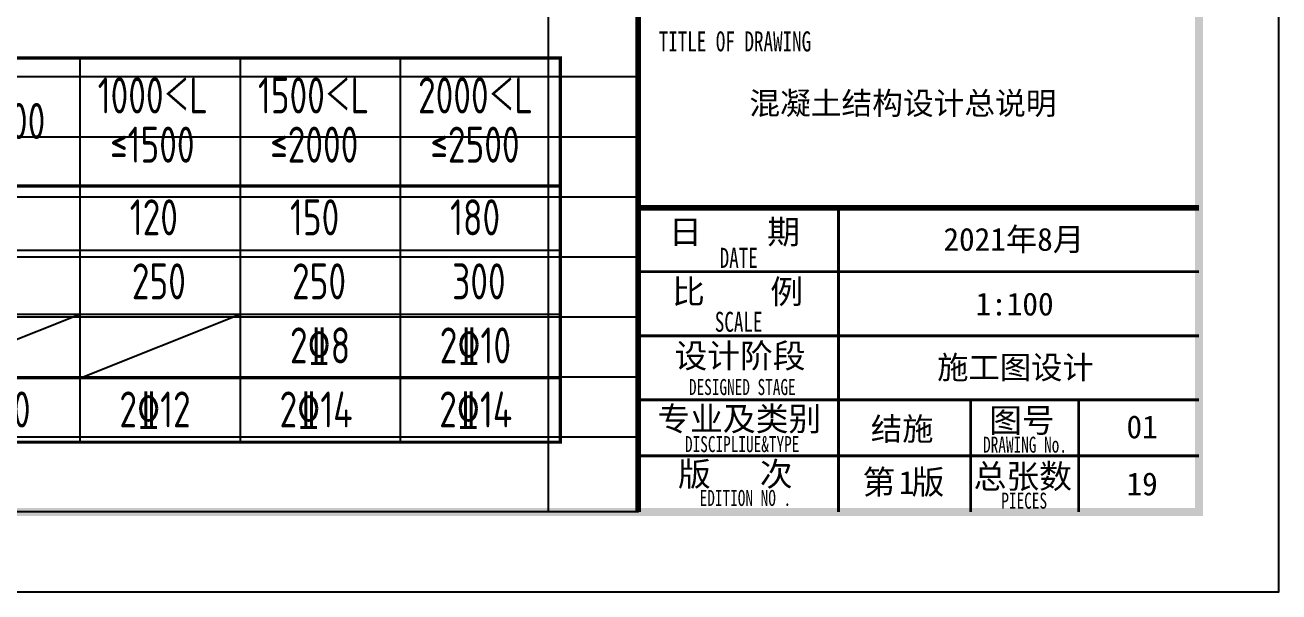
# Model space of a CAD drawing. Extents: x 169490 to 7584583, y -2399407 to 1374371.
# Drawn here: x 256618 to 272275, y 813191 to 820273 of the extents above; entities that cross this region are included whole.
import ezdxf

# ---------------------------------------------------------------- set-up
doc = ezdxf.new("R2010")
doc.units = 0
doc.header["$LTSCALE"] = 100
doc.layers.get('0').update_dxf_attribs({"linetype": 'CONTINUOUS'})
doc.layers.get('DEFPOINTS').update_dxf_attribs({"linetype": 'CONTINUOUS'})
for name, color, linetype in [('S-DETL-TEXT', 7, 'CONTINUOUS'), ('图框', 140, 'CONTINUOUS'), ('图签文字', 147, 'CONTINUOUS'), ('折板线', 127, 'CONTINUOUS')]:
    doc.layers.add(name, color=color, linetype=linetype)
doc.layers.add('可改文字', color=6, linetype='CONTINUOUS', lineweight=18)
doc.layers.add('图签', color=147, linetype='CONTINUOUS', lineweight=18)
doc.styles.add('TS', font='tssdeng.shx', dxfattribs={"width": 0.7, "height": 350, "bigfont": 'tssdchn.shx'})
doc.styles.add('宋体', font='')
doc.styles.add('建筑图签-1', font='simhei.ttf', dxfattribs={"width": 0.7})
doc.styles.get('宋体').set_extended_font_data('SimSun')

# ---------------------------------------------------------------- blocks, each defined once
blk = doc.blocks.new('2q3q2342q35q2343r5q23rwetr')
at = {"layer": '图框'}
for points, const_width in [([(3527618, 3121310), (3527618, 3161310)], 70), ([(3527618, 3125110), (3534618, 3125110)], 70), ([(3530118, 3122710), (3530118, 3125110)], 35), ([(3527618, 3124310), (3534618, 3124310)], 35), ([(3527618, 3123510), (3534618, 3123510)], 35), ([(3527618, 3122710), (3534618, 3122710)], 35), ([(3527618, 3122710), (3534118, 3122710)], 35), ([(3530118, 3121310), (3530118, 3122710)], 35), ([(3531768, 3121310), (3531768, 3122710)], 35), ([(3531768, 3121310), (3531768, 3122710)], 35), ([(3531768, 3121310), (3531768, 3122710)], 35), ([(3533118, 3121310), (3533118, 3122710)], 35), ([(3527618, 3122010), (3531768, 3122010)], 35), ([(3531768, 3122010), (3534618, 3122010)], 35)]:
    blk.add_lwpolyline(points, dxfattribs=dict(at, const_width=const_width))
at = {"layer": '图签', "color": 154, "style": '宋体'}
for s, p in [('2021年8月', (3531428, 3124572)), ('施工图设计', (3531350, 3122972)), ('结施', (3530522, 3122203))]:
    blk.add_text(s, height=286.7, dxfattribs=at).set_placement(p)
at = {"layer": '图签', "color": 1, "style": '宋体'}
for s, height, p in [('1:100', 286.7, (3531829, 3123764)), ('1', 287, (3530871, 3121535))]:
    blk.add_text(s, height=height, dxfattribs=at).set_placement(p)
at = {"layer": '图签文字', "style": '建筑图签-1', "width": 0.7}
for s, height, p in [('TITLE OF DRAWING', 250, (3527872, 3127063)), ('DATE', 250, (3528634, 3124359)), ('SCALE', 250, (3528573, 3123560)), ('DESIGNED STAGE', 200, (3528250, 3122770)), ('DISCIPLIUE&TYPE', 200, (3528201, 3122057)), ('DRAWING No.', 200, (3531923, 3122050)), ('EDITION NO .', 200, (3528384, 3121384)), ('PIECES', 200, (3532151, 3121350))]:
    blk.add_text(s, height=height, dxfattribs=at).set_placement(p)
at = {"layer": '图签文字', "color": 7, "style": '建筑图签-1'}
for s, p in [('日    期', (3528002, 3124659)), ('比    例', (3528040, 3123912)), ('设计阶段', (3528070, 3123110)), ('专业及类别', (3527856, 3122323)), ('图号', (3531999, 3122304)), ('版   次 ', (3528114, 3121633)), ('总张数', (3531805, 3121604)), ('第 版', (3530418, 3121533))]:
    blk.add_text(s, height=300, dxfattribs=at).set_placement(p)

msp = doc.modelspace()

# ---------------------------------------------------------------- linework, layer by layer
msp.add_lwpolyline([(200475.2, 854191.4), (264275.2, 854191.4), (264275.2, 814191.4), (200475.2, 814191.4)], close=True)
at = {"layer": 'DEFPOINTS', "color": 252}
for p, q in [((263150.2, 851878.9), (263150.2, 814191.4)), ((200475.2, 819628.9), (264275.2, 819628.9)), ((200475.2, 818878.9), (264275.2, 818878.9)), ((200475.2, 818128.9), (264275.2, 818128.9)), ((200475.2, 817378.9), (264275.2, 817378.9)), ((200475.2, 816628.9), (264275.2, 816628.9)), ((200475.2, 815878.9), (264275.2, 815878.9)), ((200475.2, 815128.9), (264275.2, 815128.9))]:
    msp.add_line(p, q, dxfattribs=at)
at = {"layer": 'S-DETL-TEXT'}
for p, q in [((257301.9, 819862.3), (257301.9, 815062.3)), ((259301.9, 819862.3), (259301.9, 815062.3)), ((261301.9, 819862.3), (261301.9, 815062.3)), ((253301.9, 817462.3), (263301.9, 817462.3)), ((253301.9, 816662.3), (263301.9, 816662.3)), ((255301.9, 815862.3), (257301.9, 816662.3)), ((257301.9, 815862.3), (259301.9, 816662.3)), ((253301.9, 815862.3), (263301.9, 815862.3))]:
    msp.add_line(p, q, dxfattribs=at)
at = {"layer": 'S-DETL-TEXT', "const_width": 40}
for points in [[(263301.9, 819862.3), (263301.9, 815062.3), (253301.9, 815062.3), (253301.9, 819862.3), (263301.9, 819862.3)], [(253301.9, 818262.3), (263301.9, 818262.3)]]:
    msp.add_lwpolyline(points, dxfattribs=at)
at = {"layer": '图框'}
msp.add_lwpolyline([(197975.2, 813191.4), (272275.2, 813191.4), (272275.2, 855191.4), (197975.2, 855191.4)], close=True, dxfattribs=at)
at = {"layer": '图框', "const_width": 100}
msp.add_lwpolyline([(200475.2, 814191.4), (271275.2, 814191.4), (271275.2, 854191.4), (200475.2, 854191.4)], close=True, dxfattribs=at)

# ---------------------------------------------------------------- block references
at = {"layer": '折板线'}
msp.add_blockref('2q3q2342q35q2343r5q23rwetr', (-3263342.4, -2307118.7), dxfattribs=at)

# ---------------------------------------------------------------- texts
at = {"layer": 'S-DETL-TEXT', "style": 'TS', "width": 0.75}
for s, p in [('1000＜L', (257525.2, 819168.9)), ('1500＜L', (259525.2, 819168.9)), ('2000＜L', (261525.2, 819168.9)), (' L≤1000', (255392.2, 818850)), ('≤1500', (257678.9, 818554.1)), ('≤2000', (259678.9, 818554.1)), ('≤2500', (261678.9, 818554.1)), ('120', (257925.5, 817646)), ('150', (259925.5, 817646)), ('180', (261925.5, 817646)), ('250', (257951.4, 816846)), ('250', (259951.4, 816846)), ('300', (261951.4, 816846)), ('2\x848', (259925.5, 816046)), ('2\x8410', (261795.7, 816046)), ('2\x8410', (255795.7, 815246)), ('2\x8412', (257795.7, 815246)), ('2\x8414', (259795.7, 815246)), ('2\x8414', (261789.2, 815246))]:
    msp.add_text(s, height=450, dxfattribs=at).set_placement(p)
at = {"layer": '可改文字', "color": 3, "style": '宋体'}
msp.add_text('混凝土结构设计总说明', height=281.28, dxfattribs=at).set_placement((265661.6, 819156))
at = {"layer": '图签', "color": 3, "style": '宋体'}
for s, p in [('01', (270371.8, 815110.5)), ('19', (270371.8, 814398.2))]:
    msp.add_text(s, height=286.68, dxfattribs=at).set_placement(p)

doc.saveas('drawing.dxf')
